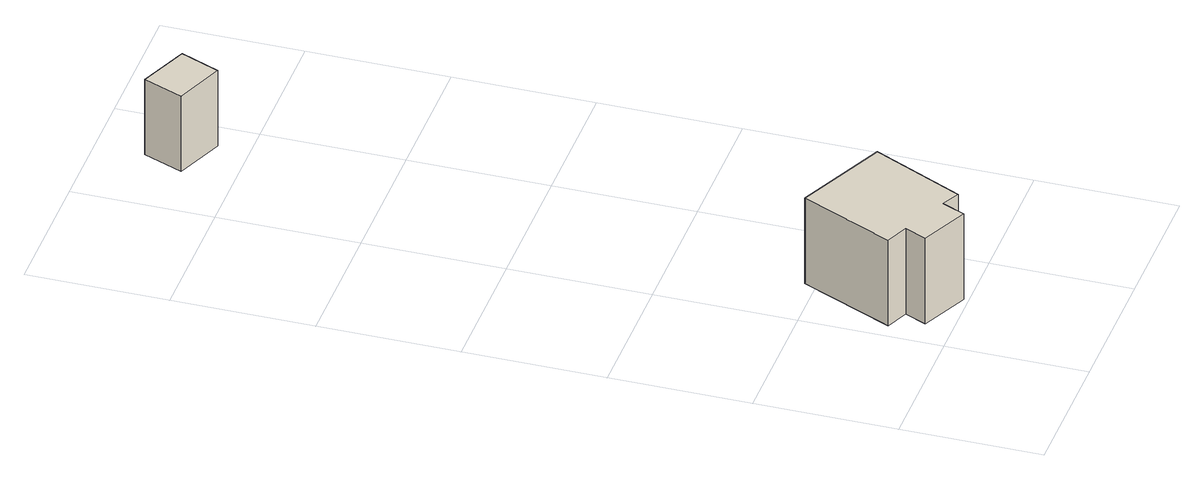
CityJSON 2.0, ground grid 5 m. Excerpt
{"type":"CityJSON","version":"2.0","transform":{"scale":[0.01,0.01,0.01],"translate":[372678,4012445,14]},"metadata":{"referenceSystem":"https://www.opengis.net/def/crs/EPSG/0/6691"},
"CityObjects":{
"building1":{"type":"Building","attributes":{"枝番":1,"利根川水系渡良瀬川洪水浸水想定区域（計画規模）.規模":"L1","利根川水系渡良瀬川洪水浸水想定区域（計画規模）.浸水ランク":"2","利根川水系渡良瀬川洪水浸水想定区域（計画規模）.浸水深":2.35,"利根川水系渡良瀬川洪水浸水想定区域（計画規模）.継続時間":66.9,"利根川水系渡良瀬川洪水浸水想定区域（想定最大規模）.規模":"L2","利根川水系渡良瀬川洪水浸水想定区域（想定最大規模）.浸水ランク":"3","利根川水系渡良瀬川洪水浸水想定区域（想定最大規模）.浸水深":3.23,"利根川水系渡良瀬川洪水浸水想定区域（想定最大規模）.継続時間":278.8,"利根川水系矢場川洪水浸水想定区域（想定最大規模）.規模":"L2","利根川水系矢場川洪水浸水想定区域（想定最大規模）.浸水ランク":"2","利根川水系矢場川洪水浸水想定区域（想定最大規模）.浸水深":1.59,"利根川水系矢場川洪水浸水想定区域（想定最大規模）.継続時間":22,"利根川水系多々良川洪水浸水想定区域（想定最大規模）.規模":"L2","利根川水系多々良川洪水浸水想定区域（想定最大規模）.浸水ランク":"2","利根川水系多々良川洪水浸水想定区域（想定最大規模）.浸水深":1.07,"利根川水系多々良川洪水浸水想定区域（想定最大規模）.継続時間":16.1,"利根川水系利根川洪水浸水想定区域（計画規模）.規模":"L1","利根川水系利根川洪水浸水想定区域（計画規模）.浸水ランク":"3","利根川水系利根川洪水浸水想定区域（計画規模）.浸水深":4.1,"利根川水系利根川洪水浸水想定区域（想定最大規模）.規模":"L2","利根川水系利根川洪水浸水想定区域（想定最大規模）.浸水ランク":"4","利根川水系利根川洪水浸水想定区域（想定最大規模）.浸水深":6.33,"usage":"452","measuredHeight":3.6,"BuildingDetails.prefecture":"10","BuildingDetails.city":"10207","BuildingDetails.surveyYear":2016},"geometry":[{"type":"Solid","lod":"1","boundaries":[[[[0,1,2,3,4,5,6,7]],[[6,8,9,7]],[[5,10,8,6]],[[4,11,10,5]],[[3,12,11,4]],[[2,13,12,3]],[[1,14,13,2]],[[0,15,14,1]],[[7,9,15,0]],[[8,10,11,12,13,14,15,9]]]]}]},
"building2":{"type":"Building","attributes":{"枝番":1,"利根川水系渡良瀬川洪水浸水想定区域（計画規模）.規模":"L1","利根川水系渡良瀬川洪水浸水想定区域（計画規模）.浸水ランク":"2","利根川水系渡良瀬川洪水浸水想定区域（計画規模）.浸水深":2.25,"利根川水系渡良瀬川洪水浸水想定区域（計画規模）.継続時間":63.8,"利根川水系渡良瀬川洪水浸水想定区域（想定最大規模）.規模":"L2","利根川水系渡良瀬川洪水浸水想定区域（想定最大規模）.浸水ランク":"3","利根川水系渡良瀬川洪水浸水想定区域（想定最大規模）.浸水深":3.14,"利根川水系渡良瀬川洪水浸水想定区域（想定最大規模）.継続時間":274.9,"利根川水系矢場川洪水浸水想定区域（想定最大規模）.規模":"L2","利根川水系矢場川洪水浸水想定区域（想定最大規模）.浸水ランク":"2","利根川水系矢場川洪水浸水想定区域（想定最大規模）.浸水深":1.49,"利根川水系矢場川洪水浸水想定区域（想定最大規模）.継続時間":21.1,"利根川水系多々良川洪水浸水想定区域（想定最大規模）.規模":"L2","利根川水系多々良川洪水浸水想定区域（想定最大規模）.浸水ランク":"2","利根川水系多々良川洪水浸水想定区域（想定最大規模）.浸水深":0.98,"利根川水系多々良川洪水浸水想定区域（想定最大規模）.継続時間":15.2,"利根川水系利根川洪水浸水想定区域（計画規模）.規模":"L1","利根川水系利根川洪水浸水想定区域（計画規模）.浸水ランク":"3","利根川水系利根川洪水浸水想定区域（計画規模）.浸水深":4,"利根川水系利根川洪水浸水想定区域（想定最大規模）.規模":"L2","利根川水系利根川洪水浸水想定区域（想定最大規模）.浸水ランク":"4","利根川水系利根川洪水浸水想定区域（想定最大規模）.浸水深":6.23,"BuildingDetails.prefecture":"10","BuildingDetails.city":"10207"},"geometry":[{"type":"Solid","lod":"1","boundaries":[[[[16,17,18,19]],[[18,20,21,19]],[[17,22,20,18]],[[16,23,22,17]],[[19,21,23,16]],[[20,22,23,21]]]]}]}
},
"vertices":[
[107,96,69],[142,174,69],[61,209,69],[212,542,69],[537,394,69],[380,68,69],[316,100,69],[280,18,69],[316,100,410],[280,18,410],[380,68,410],[537,394,410],[212,542,410],[61,209,410],[142,174,410],[107,96,410],
[209,2681,78],[266,2824,78],[445,2751,78],[386,2610,78],[445,2751,378],[386,2610,378],[266,2824,378],[209,2681,378]
]}
